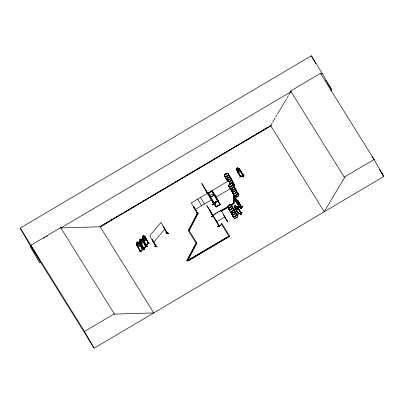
<?xml version="1.0" encoding="UTF-8"?>
<svg xmlns="http://www.w3.org/2000/svg" width="404" height="404" viewBox="0 0 404 404"><rect width="100%" height="100%" fill="white"/><g stroke="black" fill="none" stroke-linecap="round" stroke-linejoin="round"><path stroke-width="0.61" d="M234.391 195.47L234.062 203.399L233.421 203.591L233.704 193.632M233.724 196.278L233.421 203.591L230.77 205.161M234.062 203.399L234.275 195.263M219.14 225.705L218.796 225.578L219.054 225.993L212.847 215.125L221.119 210.232L227.149 221.069M225.912 174.26L226.24 174.139L225.942 174.063M227.038 175.841C226.806 176.634 228.078 175.649 227.134 175.785M227.361 175.796L227.316 176.083M230.113 184.163L230.31 184.36L230.184 184.098M230.255 184.32L230.3 184.103M229.432 205.383L229.108 205.378M229.159 205.429L229.366 205.313M231.068 186.148L231.255 185.875L231.184 186.209M230.356 207.434L230.26 207.07M231.138 186.082L231.548 185.906L231.411 186.305M230.704 207.212L230.502 207.358M231.699 186.022L231.315 185.87M204.156 187.4L208.08 194.203L207.878 193.799M213.888 203.505C214.63 204.449 213.484 202.874 213.559 203.884M213.014 216.281L209.322 209.56M220.215 204.48L216.115 206.984L213.691 203.076L216.165 206.919L220.129 204.474M136.613 244.955L136.916 244.773L136.613 244.955L140.531 251.636L136.421 244.481L137.057 243.405L136.88 244.082L137.754 245.607L138.532 245.864L139.284 245.132L139.309 244.087L138.436 242.562L137.875 242.683L137.38 241.855M137.123 243.415L136.587 242.587L137.416 241.814C139.304 243.445 138.41 241.592 136.537 243.955L136.421 244.481M145.955 246.097L143.667 248.672L139.602 241.496L140.264 240.431L139.774 239.602L140.602 238.83L141.057 239.698L141.617 239.577L142.496 241.102L142.466 242.148L141.718 242.88L140.94 242.622L140.062 241.097L140.309 240.431L139.774 239.602M139.627 241.506L139.744 240.981M142.294 238.39L142.915 237.315M239.294 206.656L239.017 206.585M239.37 206.984L235.345 200.207L239.405 206.893M239.138 206.838L241.683 207.111L241.365 207.166M241.319 207.141L241.491 207.424L237.734 200.662L241.824 207.353L239.203 206.838M236.694 168.14L237.769 167.892L238.214 168.771L238.905 168.923L239.784 170.448L239.623 171.225L238.618 171.453L237.703 170.922L236.825 169.397L237.209 169.003L236.694 168.14L237.749 167.928M236.815 169.927L236.517 169.993L236.815 169.927L240.643 176.583L236.83 169.842M238.234 168.736L239.481 168.751L243.582 175.892L243.223 175.982L239.436 169.327L239.744 169.17L239.436 169.327M237.214 168.978C236.643 168.493 235.906 170.069 236.461 169.15L238.936 168.549M238.304 172.447L237.512 171.685L238.304 172.447L240.84 171.841L240.739 170.948M239.481 168.751L238.931 168.579M240.84 171.841L240.703 170.948M239.905 177.876L240.436 175.23M239.451 168.771L243.511 175.932L240.304 176.644L236.254 169.493L240.592 176.599M243.163 175.619C236.067 177.502 246.122 175.058 243.107 175.629M243.218 175.972L239.451 169.241M243.728 174.462C244.94 175.21 242.031 180.169 243.758 174.467M243.551 177.053L243.844 174.568M197.404 213.564L197.738 213.479L193.849 206.792L193.567 206.964L193.89 206.858M218.458 200.879L218.195 201.051M152.268 239.623L156.176 246.319L152.353 239.648L152.076 239.85L156.005 246.521L156.202 246.273L155.873 246.516L149.758 235.82L161.014 222.397L167.231 233.123C166.266 233.709 167.539 232.366 166.817 233.022M167.271 233.078L163.332 226.432L163.145 226.659L167.074 233.325L166.908 233.103M213.746 203.091L217.822 200.637L218.822 202.202L217.776 200.899M143.703 236.542L143.208 235.714L142.405 236.497L142.94 237.33L142.698 237.991L143.572 239.516L144.349 239.779L145.102 239.047L145.127 238.001L144.253 236.476L143.693 236.598L143.198 235.769M225.881 174.21L226.083 174.205M231.3 186.153L231.527 185.961L231.234 185.966M229.396 205.358L229.103 205.575M197.394 213.686L197.213 213.378L197.541 213.287M214.039 203.757L213.706 204.04L213.519 203.717M230.416 183.825L228.654 180.76L212.11 190.557L218.266 201.192M218.246 201.227L218.599 201.121L218.342 200.818L218.327 201.283M157.111 246.743L154.55 246.061L154.52 246.334L157.161 246.879M238.405 213.696L234.224 206.707L234.391 206.368L237.289 206.494L241.345 213.64M234.785 207.156L234.502 207.176L238.638 213.696M236.093 206.292L235.633 205.449L234.603 205.535L235.123 206.378L234.769 206.681L235.648 208.206L236.532 208.828L237.481 208.772L237.618 208.09L236.739 206.565L236.072 206.323L235.603 205.505M235.482 208.898L236.29 209.631L238.673 213.706M237.264 207.01L237.582 206.904L237.264 207.01L241.102 213.676L237.299 206.919M236.264 209.691L238.668 209.519L236.264 209.691L235.497 208.868M238.537 208.716L238.658 209.55M237.638 214.943L238.83 212.453M238.208 213.585C238.936 213.544 237.789 213.236 238.607 213.817M240.986 213.388L238.537 213.62L241.254 213.388M241.158 213.544L240.961 213.307M241.915 212.145L240.84 214.888L241.935 212.156M140.264 251.364L142.567 249.354L140.309 251.318M140.405 251.616L142.834 249.248L142.718 248.98M142.612 249.465L138.794 242.824L139.092 242.647L138.87 242.865M143.491 248.339L143.723 248.127M145.768 246.506L145.627 246.253L145.793 246.48M148.359 243.198C149.833 242.531 146.298 245.395 146.223 245.531M148.591 242.966C147.985 243.647 148.606 242.4 148.611 243.183L148.404 243.405L148.728 243.208L144.627 236.072M239.062 206.596L239.107 206.964L235.123 199.566L236.986 202.884L239.057 203.278L238.916 202.495M218.317 224.947L219.488 226.629M234.264 206.717L234.426 206.393M188.395 230.381L189.097 230.593L188.395 230.381L197.586 212.994L198.172 212.999L189.097 230.593L188.375 230.74L188.981 230.386L198.172 212.999M188.511 230.588L189.663 228.417M190.239 227.331L197.586 212.994M187.85 260.141L196.758 243.294L196.056 243.087L196.642 243.087L187.567 260.681L186.86 260.474L196.056 243.087L196.778 242.935L196.172 243.294L188.375 230.74M186.981 260.681L195.314 244.925M139.254 250.98L141.521 252.136M142.38 248.263L144.698 249.187M142.481 248.132L144.738 249.172M145.061 244.92L147.238 246.172M166.933 233.305L167.175 233.042L167.029 233.345M270.933 125.023L271.902 123.397M272.549 122.316L275.129 117.988M275.775 116.902L276.745 115.281M277.386 114.196L286.426 99.041M287.067 97.96L288.037 96.334M288.683 95.253L290.941 91.466L290.663 90.981L320.458 73.341L374.059 159.499L383.8 176.442L153.722 312.928L114.458 314.11L60.686 227.639L30.886 245.279L40.612 262.186M324.21 211.721L344.541 177.624L344.259 177.139L374.059 159.499M214.004 203.677L213.994 204L207.792 193.132L191.249 202.929L197.47 213.666M214.125 203.904L210.191 197.112L209.833 197.334L213.736 204.035M211.393 216.928L212.903 215.766L212.908 216.135M219.069 225.972L219.069 225.74M227.331 175.922L226.942 176.043M229.144 205.323L229.315 205.469M230.093 207.277L230.588 207.035M230.492 207.237L230.265 207.085M230.644 207.252L230.088 207.454L230.224 207.121M236.113 199.056L235.234 198.889L236.123 199.051L236.582 199.874L237.653 200.303L241.754 207.444L237.628 200.308M236.249 202.02L237.017 202.833M237.976 200.707L237.668 200.753M237.007 202.858L239.077 203.252M237.986 208.136L239.976 205.474M239.269 206.813L241.36 207.212M240.759 208.545C243.496 204.409 243.824 205.621 240.834 208.656M240.824 208.676L242.905 206.146M140.592 251.182L140.733 251.424L136.835 244.738M142.602 249.248L142.935 249.263L138.814 242.158L138.385 242.112M144.228 236.072L142.238 238.39L146.298 245.566L146.475 245.127M145.672 246.334L143.647 248.167L143.789 248.409L140.021 241.754L139.799 241.971L143.592 248.632L146.041 246.243M145.672 246.208L145.905 246.001L145.98 246.283M146.536 245.354L146.359 245.021M143.728 248.627L146.122 246.299M163.423 226.457L163.145 226.659M165.938 232.719L168.614 233.249L166.054 232.583M155.752 246.218L156.055 246.021L155.823 246.299M155.893 246.491L156.176 246.299M153.576 242.456L164.832 229.038M196.692 212.61L197.788 214.675L196.748 212.726M217.806 200.662L220.251 204.535M217.695 200.945L219.993 204.687M220.15 204.51L217.943 200.823L213.812 203.283L207.999 193.162L212.226 190.88M220.109 204.348L216.019 206.833M208.126 193.39L207.989 193.168L212.13 190.728L217.872 200.854M167.13 233.063L167.034 232.8M156.03 246.496L155.878 246.248M230.24 207.161L230.255 207.53M142.471 236.512L143.223 235.779M143.667 236.582C144.925 234.729 146.041 238.118 146.066 239.299L144.238 241.163L146.127 239.319L145.91 238.229M146.122 246.278L142.016 239.138L141.072 239.648M139.718 240.966L141.592 239.138M142.43 238.865L142.728 238.688L142.43 238.865L146.344 245.536M144.612 236.739L144.91 236.557L144.612 236.739L148.526 243.425L144.688 236.774M141.976 239.845L142.279 239.663L141.976 239.845L145.91 246.501M143.94 248.404L140.097 241.789L139.799 241.971M138.39 242.148C139.673 242.057 140.092 244.324 140.309 245.41L138.421 247.253L137.703 246.682M143.496 242.425L143.279 241.329L143.496 242.425C141.526 245.582 140.86 243.925 139.638 241.481M147.601 242.637L149.95 243.531M141.789 248.723L144.016 249.717M142.38 248.268L142.44 247.995L144.647 249.061M144.97 245.738L147.329 246.647L145.087 245.602M140.547 251.611L142.91 249.298M140.516 251.137L140.678 251.354M197.223 213.352L197.561 213.171M218.544 201.157L214.711 194.425L214.428 194.592L214.711 194.425M142.708 249.5L138.794 242.824M230.457 207.393L230.159 207.348M235.254 198.864L236.34 201.455L237.158 202.192L237.981 202.348L238.042 201.778L236.103 199.081M223.301 214.347L227.179 221.049M218.322 224.972L219.544 226.75M219.079 225.599L219.044 225.639M207.838 193.94L208.858 193.299M207.833 194.026L208.913 193.39M210.156 197.233L209.833 197.334M213.564 203.813L213.898 203.555M218.301 201.293L218.529 201.061M214.605 204.697L213.61 203.222L214.519 204.601M211.337 216.832L212.888 215.908M211.353 216.867L212.898 215.933M213.15 216.216L206.787 205.424L212.933 215.297M215.251 219.104L219.19 225.927L215.206 219.226M220.68 225.028L217.509 226.745L220.746 225.139M217.594 226.891L220.746 225.129M100 226.568L153.762 312.903L94.127 348.208L29.744 244.718L20.2 228.119L311.292 55.792L322.16 73.26L331.699 89.86L330.618 90.501M43.526 238.214L44.612 237.572M46.238 236.608L47.319 235.966M60.686 227.639L60.863 227.947L291.067 91.668M320.549 74.215L322.16 73.26M100.54 226.245L104.873 223.68M105.954 223.038L109.747 220.796M110.832 220.155L112.453 219.19M113.539 218.549L117.872 215.983M118.958 215.342L120.579 214.383M121.665 213.741L122.745 213.1M124.371 212.135L133.578 206.686M134.663 206.045L136.289 205.086M137.37 204.444L141.163 202.197M142.243 201.556L146.576 198.99M147.662 198.349L149.288 197.389M150.369 196.748L151.995 195.783M153.076 195.142L157.409 192.577M158.494 191.935L162.287 189.693M163.368 189.052L164.994 188.087M166.079 187.446L170.412 184.881M171.493 184.239L173.119 183.28M174.2 182.638L180.699 178.79M181.785 178.149L186.118 175.583M187.198 174.942L188.825 173.983M189.91 173.341L190.991 172.7M192.617 171.735L193.698 171.094M194.784 170.453L201.823 166.286M202.909 165.645L204.53 164.681M205.616 164.039L214.822 158.59M215.908 157.949L217.534 156.989M218.614 156.348L225.654 152.177M226.74 151.535L230.532 149.293M231.613 148.652L233.239 147.687M234.32 147.046L238.653 144.481M239.739 143.839L241.365 142.88M242.445 142.238L243.531 141.597M244.612 140.956L254.363 135.183M255.444 134.542L257.07 133.578M258.156 132.936L261.944 130.694M263.029 130.053L267.362 127.487M40.577 262.12L39.526 262.741L30.063 246.278M270.736 125.765L100.126 226.77L60.863 227.947M100.222 226.897L108.898 221.761M109.979 221.119L148.47 198.334M149.556 197.692L169.614 185.82M170.695 185.173L271.528 125.482M211.444 196.783L210.459 195.076L212.524 193.849L213.514 195.561L211.413 196.733L213.514 195.561M215.928 197.192L230.336 188.663M195.066 209.565L211.61 199.773M213.711 203.116L217.842 200.647M217.887 200.823L213.772 203.217L214.741 204.636M220.21 204.464L216.14 206.929M214.741 214.373L215.802 213.746M216.862 213.115L217.923 212.489M219.513 211.55L227.997 206.525M230.649 204.954L233.946 203.192M221.225 210.812L226.528 207.676M221.326 210.964L228.22 206.883M231.406 205L233.527 203.747L231.522 205.207M221.448 211.176L227.811 207.409M216.665 221.766L224.937 216.867M221.958 223.644L221.473 224.21L221.958 223.644L229.755 236.199L187.789 261.045L187.446 260.474L186.86 260.474M187.446 260.474L228.927 236.194M188.102 260.363L189.713 259.408M190.789 258.772L209.59 247.642M210.666 247.006L227.316 237.148M20.2 228.119L84.487 331.437L114.282 313.797L114.458 314.11M168.493 233.34L165.877 232.578M239.229 206.742L238.976 206.712M240.228 176.397L240.542 176.23L240.249 176.27M156.085 246.263L156.096 246.087M227.22 176.139C226.73 176.593 226.972 175.432 227.386 175.897M208.307 193.162L216.367 206.823M213.837 203.232L208.166 193.319M214.064 203.121L216.372 206.833M240.35 176.548L243.597 175.806M212.908 215.787L213.039 216.009M241.365 213.65L237.259 206.505M231.371 185.83L231.643 185.865M230.376 207.025L230.669 207.136M230.371 207.045L230.649 207.06M213.994 203.98L213.842 203.727M146.162 245.324C152.762 239.259 143.39 247.632 146.435 245.056M241.254 213.292L240.946 213.418M241.395 213.534L238.309 213.837L234.239 206.676M241.36 213.63L238.35 213.827M197.708 213.201L198.293 213.206M144.203 236.062L144.652 236.082M141.597 239.178L142.021 239.188M226.725 219.973L227.795 221.71M235.103 199.591L235.769 199.712M235.128 199.621L237.633 200.333M239.112 206.954L241.728 207.434M242.001 212.262L240.87 214.867M147.374 246.066L145.071 244.89M144.89 245.602L147.112 246.642M325.776 80.33L326.432 81.391M327.422 82.977L328.078 84.037M328.74 85.098L331.699 89.86M379.472 169.488L383.8 176.442L381.512 172.675M290.663 90.981L344.541 177.624M270.609 125.563L324.331 211.923M233.3 203.384L233.643 203.954M207.873 193.304L201.727 183.431L207.525 193.496M205.545 190.067L209.752 196.824M210.721 198.384L211.691 199.945M221.352 224.003L229.033 236.35M210.605 212.06L216.751 221.937M212.62 215.63L212.964 216.196M188.981 230.386L196.778 242.935M372.049 156.212L374.336 159.984M208.201 193.521L212.317 191.047M311.292 55.792L315.908 63.822M236.764 202.293L239.436 206.898M212.125 190.718L217.948 200.833M229.755 236.199L187.789 261.045M209.216 209.393L212.59 215.256M200.551 197.42L204.368 204.06M197.708 199.106L201.525 205.742M193.849 206.792L197.687 213.534M142.652 238.648L146.546 245.359M142.198 239.628L146.091 246.339M84.487 331.437L94.127 348.208M238.86 202.515L239.022 203.247M238.512 208.681L238.618 209.519M234.184 187.168A2.247 1.358 -29.9 0 1 233.583 189.895A2.247 1.358 -29.9 0 1 230.83 189.153M234.138 187.042A2.283 1.379 -29.9 0 1 233.532 189.804A2.283 1.379 -29.9 0 1 230.74 189.052M235.067 188.708A2.247 1.358 -29.9 0 1 234.472 191.43A2.247 1.358 -29.9 0 1 231.714 190.693M235.002 188.607A2.242 1.353 -29.9 0 1 234.406 191.319A2.242 1.353 -29.9 0 1 231.664 190.582M233.456 185.375A2.283 1.379 -29.9 0 1 232.482 187.971A2.283 1.379 -29.9 0 1 229.669 187.618M234.002 186.865A2.242 1.358 -29.9 0 1 233.406 189.582A2.242 1.358 -29.9 0 1 230.659 188.845M233.128 185.335A2.247 1.358 -29.9 0 1 232.78 187.9A2.247 1.358 -29.9 0 1 229.76 187.714M234.088 186.946A2.283 1.379 -29.9 0 1 233.482 189.708A2.283 1.379 -29.9 0 1 230.689 188.956M233.032 185.113A2.283 1.379 -29.9 0 1 232.426 187.875A2.283 1.379 -29.9 0 1 229.634 187.128M232.951 185.027A2.247 1.358 -29.9 0 1 232.356 187.754A2.247 1.358 -29.9 0 1 229.603 187.012M237.183 192.39A2.247 1.358 -29.9 0 1 236.587 195.117A2.247 1.358 -29.9 0 1 233.835 194.374M237.517 192.43A2.283 1.379 -29.9 0 1 236.537 195.026A2.283 1.379 -29.9 0 1 233.724 194.672M238.072 193.93A2.247 1.358 -29.9 0 1 237.471 196.652A2.247 1.358 -29.9 0 1 234.719 195.915M238.007 193.829A2.242 1.353 -29.9 0 1 237.411 196.541A2.252 1.364 -29.9 0 1 234.673 195.844M234.668 195.804A2.242 1.353 -29.9 0 0 237.411 196.541A2.252 1.364 -29.9 0 0 238.032 193.859M234.704 188.825A2.242 1.353 -29.9 0 1 235.784 190.309A2.242 1.353 -29.9 0 1 233.33 192.041A2.242 1.353 -29.9 0 1 231.82 190.855M235.108 188.769A2.252 1.364 -29.9 0 1 234.507 191.501A2.252 1.364 -29.9 0 1 231.75 190.759M236.088 190.43A2.283 1.379 -29.9 0 1 235.482 193.193A2.283 1.379 -29.9 0 1 232.689 192.44M237.37 192.248A2.242 1.358 -29.9 0 1 236.153 194.945A2.242 1.358 -29.9 0 1 233.663 194.066M236.133 190.557A2.247 1.358 -29.9 0 1 235.532 193.284A2.247 1.358 -29.9 0 1 232.78 192.541M237.461 192.334A2.283 1.379 -29.9 0 1 236.219 195.071A2.283 1.379 -29.9 0 1 233.689 194.178M236.037 190.334A2.283 1.379 -29.9 0 1 235.431 193.097A2.283 1.379 -29.9 0 1 232.638 192.349M235.956 190.249A2.247 1.358 -29.9 0 1 235.603 192.814A2.247 1.358 -29.9 0 1 232.583 192.627M230.002 177.083A2.247 1.358 -29.9 0 1 229.401 179.81A2.247 1.358 -29.9 0 1 226.649 179.068M229.957 176.957A2.283 1.379 -29.9 0 1 229.598 179.558A2.283 1.379 -29.9 0 1 226.538 179.366M230.886 178.624A2.247 1.358 -29.9 0 1 231.315 180.411A2.247 1.358 -29.9 0 1 228.709 181.82M227.886 181.598A2.247 1.358 -29.9 0 1 227.689 180.189M230.82 178.528A2.242 1.353 -29.9 0 1 231.25 180.305A2.242 1.353 -29.9 0 1 228.649 181.709A2.252 1.364 -29.9 0 0 231.28 180.346A2.252 1.364 -29.9 0 0 230.846 178.553M228.194 181.654A2.242 1.353 -29.9 0 1 227.482 180.502M227.841 181.532A2.252 1.364 -29.9 0 1 227.492 180.543M228.901 175.124A2.283 1.379 -29.9 0 1 228.295 177.886A2.283 1.379 -29.9 0 1 225.508 177.139M230.189 176.942A2.247 1.358 -29.9 0 1 229.225 179.502A2.247 1.358 -29.9 0 1 226.452 179.154M228.947 175.255A2.247 1.358 -29.9 0 1 228.351 177.977A2.247 1.358 -29.9 0 1 225.594 177.24M226.912 175.669A2.247 1.358 -29.9 0 1 227.437 175.412M229.901 176.861A2.283 1.379 -29.9 0 1 229.548 179.462A2.283 1.379 -29.9 0 1 226.482 179.275M228.851 175.033A2.283 1.379 -29.9 0 1 228.245 177.795A2.283 1.379 -29.9 0 1 225.452 177.043M228.77 174.947A2.247 1.358 -29.9 0 1 228.417 177.513A2.247 1.358 -29.9 0 1 225.397 177.326M231.29 178.851A2.252 1.364 -29.9 0 1 231.199 180.689A2.252 1.364 -29.9 0 1 228.745 181.891M227.669 181.406A2.252 1.364 -29.9 0 1 227.725 180.255M231.851 180.255A2.283 1.379 -29.9 0 1 232.29 182.068A2.283 1.379 -29.9 0 1 229.644 183.492M231.775 180.169A2.247 1.358 -29.9 0 1 232.204 181.957A2.247 1.358 -29.9 0 1 229.593 183.366M231.947 180.477A2.247 1.358 -29.9 0 1 232.507 182.053A2.247 1.358 -29.9 0 1 230.285 183.618M232.28 180.512A2.283 1.379 -29.9 0 1 232.345 182.159A2.283 1.379 -29.9 0 1 230.219 183.532M231.341 178.962A2.242 1.353 -29.9 0 1 231.406 180.578A2.242 1.353 -29.9 0 1 229.321 181.926M227.619 181.164A2.242 1.353 -29.9 0 1 227.639 180.775M232.906 182.083A2.283 1.379 -29.9 0 1 232.78 184.507M232.825 182.002A2.242 1.358 -29.9 0 1 232.704 184.386M233.002 182.305A2.247 1.358 -29.9 0 1 232.881 184.694M234.184 183.906A2.242 1.353 -29.9 0 1 233.694 186.118M232.962 182.179A2.283 1.379 -29.9 0 1 232.835 184.603M234.254 184.012A2.247 1.358 -29.9 0 1 233.764 186.234M233.189 208.363A2.247 1.358 -29.9 0 1 232.588 211.085A2.247 1.358 -29.9 0 1 229.836 210.348M232.684 208.176A2.283 1.379 -29.9 0 1 233.78 209.686A2.283 1.379 -29.9 0 1 231.28 211.449A2.283 1.379 -29.9 0 1 229.745 210.247M234.002 209.797A2.242 1.353 -29.9 0 1 233.406 212.509A2.242 1.353 -29.9 0 1 230.664 211.772M232.093 206.404A2.283 1.379 -29.9 0 1 231.487 209.166A2.283 1.379 -29.9 0 1 228.694 208.413M233.012 208.055A2.247 1.358 -29.9 0 1 232.411 210.782A2.247 1.358 -29.9 0 1 229.659 210.04M232.133 206.53A2.247 1.358 -29.9 0 1 232.517 208.388A2.247 1.358 -29.9 0 1 229.795 209.721A2.247 1.358 -29.9 0 1 228.942 208.095M232.037 206.308A2.283 1.379 -29.9 0 1 231.431 209.07A2.283 1.379 -29.9 0 1 228.639 208.318M231.957 206.222A2.247 1.358 -29.9 0 1 231.361 208.949A2.247 1.358 -29.9 0 1 228.608 208.206M236.189 213.585A2.247 1.358 -29.9 0 1 235.593 216.307A2.247 1.358 -29.9 0 1 232.84 215.569M236.148 213.453A2.283 1.379 -29.9 0 1 235.542 216.216A2.283 1.379 -29.9 0 1 232.749 215.468M237.441 215.287A2.247 1.358 -29.9 0 1 236.219 217.988A2.247 1.358 -29.9 0 1 233.724 217.105M237.007 215.019A2.242 1.353 -29.9 0 1 236.411 217.731A2.242 1.353 -29.9 0 1 233.669 216.993M234.158 210.07A2.242 1.353 -29.9 0 1 233.562 212.782A2.242 1.353 -29.9 0 1 230.82 212.044M235.466 211.792A2.283 1.379 -29.9 0 1 234.224 214.529A2.283 1.379 -29.9 0 1 231.694 213.635M236.012 213.277A2.247 1.358 -29.9 0 1 235.663 215.842A2.247 1.358 -29.9 0 1 232.643 215.655M235.502 211.918A2.247 1.358 -29.9 0 1 234.28 214.615A2.247 1.358 -29.9 0 1 231.785 213.736M236.093 213.363A2.283 1.379 -29.9 0 1 235.487 216.125A2.283 1.379 -29.9 0 1 232.694 215.372M235.411 211.696A2.283 1.379 -29.9 0 1 234.174 214.433A2.283 1.379 -29.9 0 1 231.643 213.539M235.325 211.61A2.247 1.358 -29.9 0 1 233.835 214.428A2.247 1.358 -29.9 0 1 231.77 213.009M211.959 191.006L217.69 200.985L211.974 190.996M143.167 236.047L142.683 236.517L142.839 236.789L143.324 236.32L143.167 236.047M137.35 242.132L136.87 242.602L137.027 242.875L137.506 242.405L137.35 242.132M140.531 239.148L140.052 239.623L140.208 239.89L140.688 239.421L140.531 239.148M143.849 236.865L143.097 237.602L143.976 239.123L144.728 238.39L143.849 236.865M138.032 242.956L137.279 243.688L138.158 245.213L138.91 244.481L138.032 242.956M141.213 239.971L140.466 240.703L141.339 242.228L142.092 241.496L141.213 239.971M215.559 202.929C208.853 206.388 214.822 204.682 215.559 202.929M215.61 203.02L212.524 204.884L215.62 203.035M218.019 200.95L213.903 203.429L218.019 200.95M237.643 168.135L236.996 168.281L237.799 168.407L237.643 168.135M238.37 169.044L237.365 169.276L238.239 170.801L239.244 170.569L238.37 169.044M235.512 205.651L234.901 205.686L235.668 205.924L235.512 205.651M236.229 206.596L235.279 206.651L236.158 208.176L237.108 208.121L236.229 206.596M236.032 199.187L235.502 199.086L236.189 199.46L236.032 199.187M236.729 200.167L235.906 200.01L236.779 201.535L237.602 201.692L236.729 200.167M143.521 240.592L144.238 241.163L143.521 240.552M229.896 186.683A2.242 1.353 -29.9 0 0 232.8 184.259A2.242 1.353 -29.9 0 0 229.563 184.249A2.242 1.353 -29.9 0 0 229.896 186.683M229.987 186.845A2.242 1.353 -29.9 0 0 232.891 184.416A2.242 1.353 -29.9 0 0 229.654 184.406A2.242 1.353 -29.9 0 0 229.987 186.845M229.927 186.754A2.252 1.364 -29.9 0 0 232.845 184.315A2.252 1.364 -29.9 0 0 229.588 184.3A2.252 1.364 -29.9 0 0 229.927 186.754M225.71 176.604A2.247 1.358 -29.9 0 0 228.624 174.169A2.247 1.358 -29.9 0 0 225.371 174.159A2.247 1.358 -29.9 0 0 225.71 176.604A2.247 1.358 -29.9 0 0 228.629 174.18A2.247 1.358 -29.9 0 0 225.382 174.169A2.247 1.358 -29.9 0 0 225.715 176.614M225.801 176.755A2.242 1.353 -29.9 0 0 228.704 174.331A2.242 1.353 -29.9 0 0 225.467 174.316A2.242 1.353 -29.9 0 0 225.801 176.755M225.745 176.674A2.252 1.364 -29.9 0 0 228.664 174.235A2.252 1.364 -29.9 0 0 225.407 174.22A2.252 1.364 -29.9 0 0 225.745 176.674M233.472 212.615A2.242 1.353 -29.9 0 0 234.062 209.903A2.247 1.358 -29.9 0 1 233.482 212.64A2.247 1.358 -29.9 0 1 230.729 211.898A2.242 1.353 -29.9 0 0 233.472 212.615M228.901 207.888A2.247 1.358 -29.9 0 0 231.815 205.454A2.247 1.358 -29.9 0 0 228.568 205.444A2.247 1.358 -29.9 0 0 228.901 207.888M228.992 208.035A2.242 1.353 -29.9 0 0 231.896 205.611A2.242 1.353 -29.9 0 0 228.659 205.601A2.242 1.353 -29.9 0 0 228.992 208.035M228.932 207.944A2.252 1.364 -29.9 0 0 231.851 205.505A2.252 1.364 -29.9 0 0 228.593 205.495A2.252 1.364 -29.9 0 0 228.932 207.944"/></g></svg>
